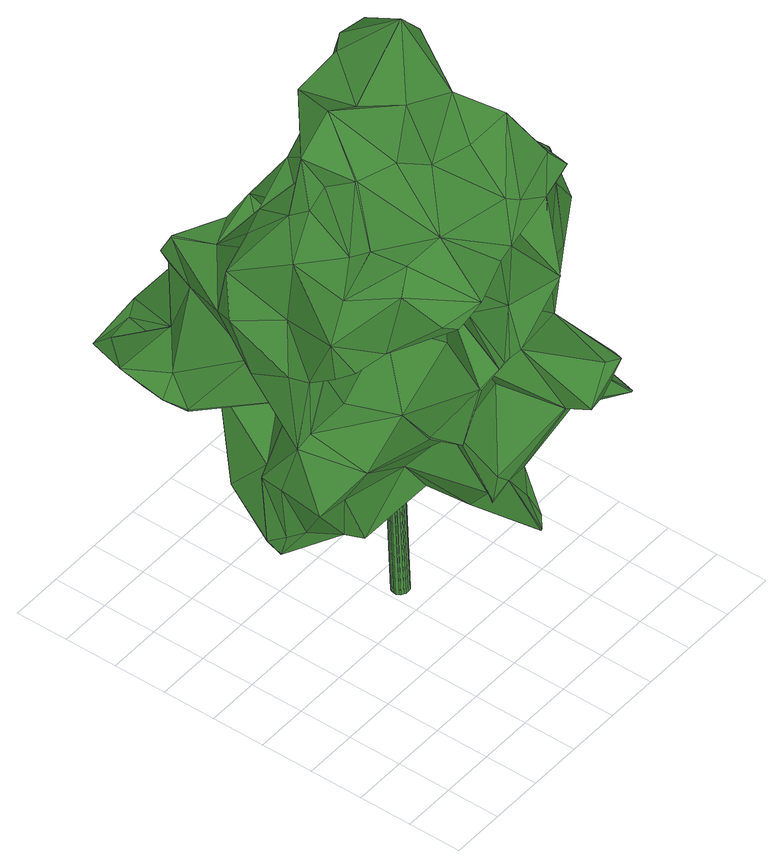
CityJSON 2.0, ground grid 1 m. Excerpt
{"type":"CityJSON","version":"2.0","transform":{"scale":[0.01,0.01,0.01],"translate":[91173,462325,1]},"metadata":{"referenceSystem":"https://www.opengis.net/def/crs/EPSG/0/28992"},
"CityObjects":{
"tree1":{"type":"SolitaryVegetationObject","attributes":{"gtid":209,"crown_width_m":7.15,"crown_median_z":7.7,"trunk_H_m":6.57,"trunk_DBH_m":0.325,"trunk_radius_m":0.162,"trunk_base_height_m":1.13,"original_gtid":"214"},"geometry":[{"type":"Solid","lod":"3","boundaries":[[[[0,1,2]],[[3,1,0]],[[4,5,6]],[[7,8,9]],[[10,11,12]],[[13,14,15]],[[16,17,18]],[[19,20,21]],[[22,23,24]],[[25,26,27]],[[28,29,30]],[[31,32,33]],[[34,35,36]],[[37,38,39]],[[40,41,42]],[[43,42,41]],[[44,23,45]],[[46,47,48]],[[49,50,51]],[[52,53,54]],[[15,11,13]],[[55,56,57]],[[58,59,60]],[[61,62,63]],[[64,65,66]],[[67,68,69]],[[67,70,68]],[[71,72,73]],[[74,75,76]],[[77,78,79]],[[80,81,82]],[[83,84,85]],[[86,87,16]],[[4,6,88]],[[12,89,90]],[[61,91,62]],[[92,93,94]],[[55,95,56]],[[96,97,98]],[[94,99,92]],[[99,100,92]],[[43,41,101]],[[63,102,103]],[[15,14,12]],[[22,24,104]],[[105,106,107]],[[45,23,22]],[[108,109,110]],[[111,72,112]],[[113,114,94]],[[86,16,115]],[[116,117,25]],[[118,119,120]],[[121,122,123]],[[124,125,126]],[[45,127,44]],[[54,34,36]],[[128,123,129]],[[89,12,130]],[[131,8,132]],[[46,132,8]],[[61,133,91]],[[134,130,60]],[[3,0,135]],[[136,77,137]],[[80,138,139]],[[138,140,139]],[[141,25,117]],[[40,75,142]],[[143,144,145]],[[31,145,144]],[[146,127,45]],[[147,148,96]],[[149,119,150]],[[151,152,153]],[[1,151,153]],[[154,73,54]],[[146,155,89]],[[36,52,54]],[[31,156,157]],[[124,158,157]],[[52,159,53]],[[39,160,161]],[[143,52,36]],[[120,162,118]],[[163,164,57]],[[165,38,166]],[[167,168,169]],[[170,162,120]],[[19,171,140]],[[120,81,170]],[[171,172,170]],[[170,172,162]],[[166,162,172]],[[13,11,10]],[[94,114,99]],[[14,13,173]],[[39,174,160]],[[125,144,152]],[[175,176,177]],[[175,177,135]],[[167,148,168]],[[96,148,167]],[[54,178,154]],[[22,146,45]],[[69,68,179]],[[170,140,171]],[[173,13,180]],[[79,95,77]],[[18,115,16]],[[181,20,140]],[[89,127,146]],[[89,88,127]],[[167,67,182]],[[166,109,108]],[[46,163,132]],[[138,183,184]],[[90,155,185]],[[186,100,108]],[[27,106,105]],[[30,130,134]],[[187,103,102]],[[188,189,190]],[[31,157,32]],[[23,44,191]],[[94,192,113]],[[82,76,193]],[[92,186,93]],[[172,171,19]],[[194,82,195]],[[196,194,195]],[[15,12,11]],[[12,90,10]],[[197,31,144]],[[131,5,8]],[[4,8,5]],[[167,70,67]],[[166,38,37]],[[198,2,196]],[[166,108,199]],[[106,26,200]],[[36,35,143]],[[56,132,57]],[[163,57,132]],[[131,132,56]],[[71,201,112]],[[72,71,112]],[[164,202,203]],[[164,203,57]],[[140,81,139]],[[93,204,94]],[[89,130,30]],[[165,166,199]],[[94,204,205]],[[190,12,66]],[[196,195,198]],[[149,198,195]],[[110,107,206]],[[105,107,110]],[[207,122,145]],[[208,122,207]],[[172,109,166]],[[172,209,109]],[[210,211,126]],[[200,212,213]],[[214,215,48]],[[28,32,158]],[[155,22,104]],[[120,149,81]],[[182,96,167]],[[27,105,216]],[[150,161,217]],[[150,217,149]],[[80,139,81]],[[218,122,219]],[[218,145,122]],[[125,124,197]],[[54,73,220]],[[187,102,6]],[[196,2,221]],[[14,66,12]],[[160,222,223]],[[199,99,224]],[[225,129,123]],[[32,157,158]],[[155,90,89]],[[213,212,141]],[[226,49,51]],[[136,97,227]],[[98,203,202]],[[176,126,125]],[[10,180,13]],[[90,14,173]],[[152,177,125]],[[176,125,177]],[[170,81,140]],[[221,194,196]],[[76,194,221]],[[79,78,228]],[[90,173,180]],[[180,10,90]],[[203,55,57]],[[221,2,111]],[[101,190,43]],[[188,65,200]],[[25,229,116]],[[98,230,231]],[[98,83,230]],[[218,219,145]],[[50,148,214]],[[195,82,81]],[[232,86,115]],[[204,78,77]],[[233,234,207]],[[235,137,203]],[[136,137,235]],[[113,236,114]],[[118,37,237]],[[18,17,236]],[[83,136,84]],[[238,223,239]],[[240,239,223]],[[240,238,239]],[[103,107,133]],[[184,140,138]],[[241,6,102]],[[48,50,214]],[[16,87,242]],[[200,243,106]],[[123,71,154]],[[154,71,73]],[[14,244,245]],[[40,42,75]],[[31,33,145]],[[8,7,246]],[[8,246,46]],[[247,7,248]],[[33,249,207]],[[249,233,207]],[[182,250,96]],[[251,252,87]],[[134,249,30]],[[28,249,32]],[[249,33,32]],[[30,249,28]],[[77,205,204]],[[232,115,18]],[[242,174,16]],[[84,253,85]],[[145,159,143]],[[52,143,159]],[[200,189,188]],[[213,189,200]],[[43,189,42]],[[99,17,224]],[[9,8,4]],[[63,103,61]],[[223,222,240]],[[240,222,210]],[[253,254,231]],[[84,254,253]],[[244,185,62]],[[255,142,74]],[[75,74,142]],[[40,58,41]],[[128,129,255]],[[256,175,257]],[[59,58,255]],[[228,258,79]],[[101,60,130]],[[89,29,88]],[[30,29,89]],[[228,78,204]],[[97,83,98]],[[67,126,211]],[[67,211,210]],[[161,160,223]],[[7,247,124]],[[158,124,247]],[[158,247,28]],[[71,123,201]],[[6,5,187]],[[240,126,176]],[[210,126,240]],[[56,5,131]],[[255,259,59]],[[129,259,255]],[[60,59,234]],[[60,234,134]],[[241,44,6]],[[96,202,147]],[[96,98,202]],[[136,83,97]],[[246,7,226]],[[246,226,47]],[[42,76,75]],[[202,215,214]],[[164,215,202]],[[244,107,106]],[[149,120,119]],[[27,21,20]],[[58,142,255]],[[58,40,142]],[[189,43,190]],[[0,175,135]],[[1,220,111]],[[41,60,101]],[[58,60,41]],[[175,260,257]],[[175,0,2]],[[2,1,111]],[[261,18,262]],[[236,262,18]],[[188,190,66]],[[1,3,151]],[[261,250,182]],[[19,21,172]],[[121,219,122]],[[56,95,79]],[[227,192,136]],[[29,4,88]],[[110,216,105]],[[219,159,145]],[[117,116,213]],[[153,263,34]],[[35,34,263]],[[35,263,153]],[[153,152,143]],[[152,144,143]],[[23,191,24]],[[111,112,221]],[[42,189,76]],[[189,213,116]],[[130,12,190]],[[130,190,101]],[[245,200,65]],[[54,220,153]],[[62,185,155]],[[198,264,2]],[[265,206,186]],[[265,186,108]],[[141,26,25]],[[212,26,141]],[[119,266,150]],[[212,200,26]],[[199,224,165]],[[62,91,244]],[[44,88,6]],[[44,127,88]],[[90,185,14]],[[267,14,185]],[[169,168,148]],[[136,254,84]],[[74,112,128]],[[91,107,244]],[[91,133,107]],[[161,223,217]],[[49,268,179]],[[197,156,31]],[[166,37,118]],[[162,166,118]],[[149,217,198]],[[223,238,217]],[[145,33,269]],[[109,209,110]],[[128,255,74]],[[216,21,27]],[[235,231,136]],[[201,123,270]],[[264,271,175]],[[118,237,119]],[[14,65,64]],[[187,272,258]],[[199,108,100]],[[199,100,99]],[[179,68,49]],[[273,184,183]],[[242,160,174]],[[261,232,18]],[[274,222,251]],[[86,274,251]],[[232,261,182]],[[64,66,14]],[[14,245,65]],[[76,82,194]],[[81,149,195]],[[82,183,80]],[[227,262,192]],[[138,80,183]],[[273,275,116]],[[183,275,273]],[[153,34,54]],[[136,231,254]],[[235,203,98]],[[3,152,151]],[[153,143,35]],[[47,46,246]],[[7,49,226]],[[165,224,17]],[[226,51,47]],[[1,153,220]],[[48,51,50]],[[47,51,48]],[[135,177,3]],[[267,185,244]],[[267,244,14]],[[147,202,214]],[[147,214,148]],[[61,103,133]],[[244,106,243]],[[150,266,161]],[[106,27,26]],[[137,77,95]],[[137,95,203]],[[102,63,276]],[[102,276,241]],[[155,146,22]],[[3,177,152]],[[144,125,197]],[[247,248,28]],[[28,248,29]],[[29,248,4]],[[9,4,248]],[[9,248,7]],[[206,107,277]],[[265,108,206]],[[206,108,110]],[[186,92,100]],[[27,181,25]],[[207,234,208]],[[134,234,249]],[[249,234,233]],[[59,208,234]],[[25,181,229]],[[174,39,278]],[[174,278,16]],[[87,86,251]],[[116,275,193]],[[203,95,55]],[[192,262,113]],[[189,116,193]],[[273,181,184]],[[181,140,184]],[[201,270,112]],[[200,245,243]],[[244,243,245]],[[270,128,112]],[[270,123,128]],[[221,112,76]],[[74,76,112]],[[236,113,262]],[[279,277,107]],[[205,77,192]],[[205,192,94]],[[175,2,264]],[[119,237,266]],[[161,266,237]],[[237,39,161]],[[207,269,33]],[[145,269,207]],[[237,37,39]],[[123,154,178]],[[123,178,121]],[[258,272,79]],[[79,272,56]],[[122,280,123]],[[229,273,116]],[[123,280,225]],[[208,280,122]],[[225,280,208]],[[228,103,258]],[[103,187,258]],[[121,54,53]],[[141,117,213]],[[82,193,183]],[[181,273,229]],[[188,66,65]],[[72,220,73]],[[121,178,54]],[[72,111,220]],[[182,274,232]],[[232,274,86]],[[274,210,222]],[[274,182,210]],[[76,189,193]],[[182,67,210]],[[93,186,204]],[[228,204,277]],[[136,192,77]],[[238,175,271]],[[264,198,271]],[[240,260,238]],[[175,238,260]],[[186,277,204]],[[183,193,275]],[[186,206,277]],[[17,16,278]],[[126,69,179]],[[67,69,126]],[[230,253,231]],[[176,260,240]],[[281,260,176]],[[281,176,256]],[[257,281,256]],[[217,271,198]],[[217,238,271]],[[83,85,230]],[[230,85,253]],[[256,176,175]],[[257,260,281]],[[279,103,277]],[[103,228,277]],[[279,107,103]],[[272,187,5]],[[272,5,56]],[[7,268,49]],[[124,268,7]],[[99,114,17]],[[48,215,46]],[[236,17,114]],[[276,63,62]],[[98,231,235]],[[262,250,261]],[[97,96,250]],[[110,21,216]],[[209,21,110]],[[172,21,209]],[[140,20,19]],[[27,20,181]],[[262,227,250]],[[97,250,227]],[[160,252,222]],[[251,222,252]],[[242,87,252]],[[242,252,160]],[[46,215,163]],[[164,163,215]],[[278,39,38]],[[278,38,165]],[[278,165,17]],[[157,156,124]],[[124,156,197]],[[219,53,159]],[[50,68,282]],[[49,68,50]],[[70,282,68]],[[208,59,259]],[[208,259,225]],[[169,282,167]],[[70,167,282]],[[50,282,148]],[[169,148,282]],[[124,179,268]],[[124,126,179]],[[129,225,259]],[[219,121,53]],[[24,191,104]],[[155,191,62]],[[104,191,155]],[[276,62,191]],[[241,191,44]],[[276,191,241]],[[283,284,285]],[[283,285,286]],[[286,285,287]],[[286,287,288]],[[285,284,289]],[[285,289,287]],[[287,289,290]],[[287,290,288]],[[289,284,291]],[[289,291,290]],[[290,291,292]],[[290,292,288]],[[291,284,293]],[[291,293,292]],[[292,293,294]],[[292,294,288]],[[293,284,295]],[[293,295,294]],[[294,295,296]],[[294,296,288]],[[295,284,297]],[[295,297,296]],[[296,297,298]],[[296,298,288]],[[297,284,299]],[[297,299,298]],[[298,299,300]],[[298,300,288]],[[299,284,301]],[[299,301,300]],[[300,301,302]],[[300,302,288]],[[301,284,303]],[[301,303,302]],[[302,303,304]],[[302,304,288]],[[303,284,305]],[[303,305,304]],[[304,305,306]],[[304,306,288]],[[305,284,307]],[[305,307,306]],[[306,307,308]],[[306,308,288]],[[307,284,309]],[[307,309,308]],[[308,309,310]],[[308,310,288]],[[309,284,311]],[[309,311,310]],[[310,311,312]],[[310,312,288]],[[311,284,313]],[[311,313,312]],[[312,313,314]],[[312,314,288]],[[313,284,315]],[[313,315,314]],[[314,315,316]],[[314,316,288]],[[315,284,317]],[[315,317,316]],[[316,317,318]],[[316,318,288]],[[317,284,319]],[[317,319,318]],[[318,319,320]],[[318,320,288]],[[319,284,321]],[[319,321,320]],[[320,321,322]],[[320,322,288]],[[321,284,323]],[[321,323,322]],[[322,323,324]],[[322,324,288]],[[323,284,325]],[[323,325,324]],[[324,325,326]],[[324,326,288]],[[325,284,327]],[[325,327,326]],[[326,327,328]],[[326,328,288]],[[327,284,329]],[[327,329,328]],[[328,329,330]],[[328,330,288]],[[329,284,331]],[[329,331,330]],[[330,331,332]],[[330,332,288]],[[331,284,283]],[[331,283,332]],[[332,283,286]],[[332,286,288]]]]}]}
},
"vertices":[
[122,659,759],[123,623,670],[65,521,718],[124,683,715],[488,275,523],[482,287,611],[506,252,514],[456,451,633],[569,385,602],[526,376,610],[356,91,299],[333,71,298],[288,181,324],[334,70,300],[300,111,409],[331,70,300],[438,439,1135],[380,289,1104],[460,418,1108],[156,100,856],[199,155,847],[192,111,859],[589,158,343],[605,167,412],[608,101,384],[227,113,663],[229,112,660],[259,98,693],[402,459,447],[418,310,495],[353,327,383],[358,664,436],[393,556,383],[361,561,398],[97,763,496],[151,769,497],[86,791,475],[188,333,1024],[239,293,1050],[229,424,1096],[72,345,328],[105,295,328],[19,276,442],[78,273,437],[576,186,442],[599,212,400],[651,519,615],[640,543,624],[643,544,625],[499,529,721],[569,608,670],[568,605,668],[87,790,472],[97,762,492],[26,689,524],[653,355,674],[637,307,660],[679,373,675],[62,388,261],[63,390,260],[129,319,343],[467,13,611],[485,63,487],[507,56,569],[224,85,431],[226,86,434],[244,109,424],[448,601,852],[498,566,801],[497,564,802],[496,591,824],[36,558,498],[35,558,502],[25,602,505],[20,396,458],[21,356,452],[17,321,566],[594,259,840],[551,211,821],[611,227,736],[43,263,735],[30,262,818],[45,318,694],[444,416,848],[378,274,789],[347,395,785],[452,525,1077],[395,531,1082],[534,272,457],[418,243,357],[387,148,354],[378,4,569],[464,161,984],[495,144,944],[484,205,970],[610,230,737],[540,486,819],[503,417,842],[511,458,729],[403,197,1094],[375,146,953],[128,270,316],[441,163,554],[467,149,631],[607,101,382],[287,99,696],[266,129,661],[318,101,691],[313,116,915],[285,116,902],[319,127,772],[90,474,621],[122,413,542],[406,295,999],[384,228,1044],[454,522,1077],[178,233,573],[139,145,604],[141,269,940],[129,302,918],[71,269,884],[103,678,499],[180,575,442],[141,577,458],[354,560,597],[273,633,593],[344,554,720],[567,263,431],[97,445,401],[95,517,317],[273,258,332],[613,370,598],[662,405,609],[437,22,620],[199,399,381],[125,661,760],[498,289,806],[561,258,732],[108,258,737],[61,236,751],[108,211,773],[135,76,630],[55,373,313],[186,785,504],[238,690,520],[251,684,405],[569,202,373],[573,534,797],[591,568,815],[86,384,886],[149,399,949],[135,676,685],[217,689,649],[138,673,542],[33,631,500],[486,119,440],[399,634,479],[402,632,478],[391,544,455],[151,768,493],[274,521,1053],[149,417,1053],[140,194,953],[694,413,633],[650,428,649],[261,237,1062],[191,165,996],[502,599,848],[590,605,840],[588,607,839],[112,183,910],[135,117,865],[191,82,900],[349,113,339],[287,412,1069],[175,609,733],[284,627,754],[241,640,727],[35,644,500],[386,508,723],[357,89,302],[257,205,786],[407,482,902],[79,313,686],[139,262,743],[465,116,454],[431,137,924],[455,180,618],[262,203,490],[105,247,491],[238,275,391],[561,133,439],[527,320,912],[46,317,581],[46,362,680],[80,391,764],[36,474,746],[306,602,512],[56,497,828],[349,157,969],[197,136,572],[130,513,594],[577,497,713],[624,352,672],[549,211,822],[496,250,866],[407,90,792],[211,534,437],[143,508,347],[223,124,878],[339,532,889],[374,466,818],[172,106,595],[137,144,602],[604,559,675],[651,519,619],[271,98,698],[141,435,924],[201,602,490],[132,709,503],[64,612,530],[57,447,631],[302,501,1024],[233,424,990],[349,228,1046],[98,518,315],[559,545,684],[533,364,917],[507,161,745],[285,226,658],[362,448,729],[473,352,668],[439,483,1055],[252,458,441],[183,423,378],[519,338,672],[434,352,1056],[185,334,1024],[163,512,877],[238,492,844],[285,551,878],[501,191,455],[362,510,1079],[333,164,568],[371,51,550],[278,117,430],[555,488,674],[341,475,545],[399,371,566],[288,446,424],[476,413,862],[395,531,1079],[362,512,1077],[376,313,710],[448,265,738],[43,403,297],[223,544,669],[111,458,742],[547,226,742],[98,515,316],[237,492,841],[445,394,952],[470,374,947],[132,710,507],[112,491,840],[382,161,873],[170,385,994],[434,137,483],[397,484,712],[274,595,487],[206,506,447],[120,503,860],[561,255,729],[201,286,723],[389,487,1048],[136,319,580],[486,66,489],[421,122,794],[334,348,1075],[400,223,669],[140,508,349],[265,460,715],[558,587,815],[341,352,13],[325,352,13],[341,356,13],[325,367,670],[325,371,670],[309,367,669],[339,360,13],[323,375,670],[337,363,13],[321,378,670],[334,366,13],[317,381,669],[330,367,13],[313,383,669],[325,368,13],[309,383,669],[321,368,13],[305,383,669],[317,366,13],[301,381,669],[314,364,12],[298,379,669],[311,360,13],[295,376,669],[310,357,13],[293,372,669],[309,352,13],[293,367,669],[309,348,13],[293,363,669],[311,344,13],[294,359,669],[313,341,13],[297,356,669],[317,338,13],[300,353,670],[321,336,13],[304,352,670],[325,336,13],[308,351,670],[329,336,14],[313,351,670],[333,338,14],[317,353,670],[336,340,14],[320,355,670],[339,343,14],[323,359,670],[341,347,14],[324,363,670]
]}
